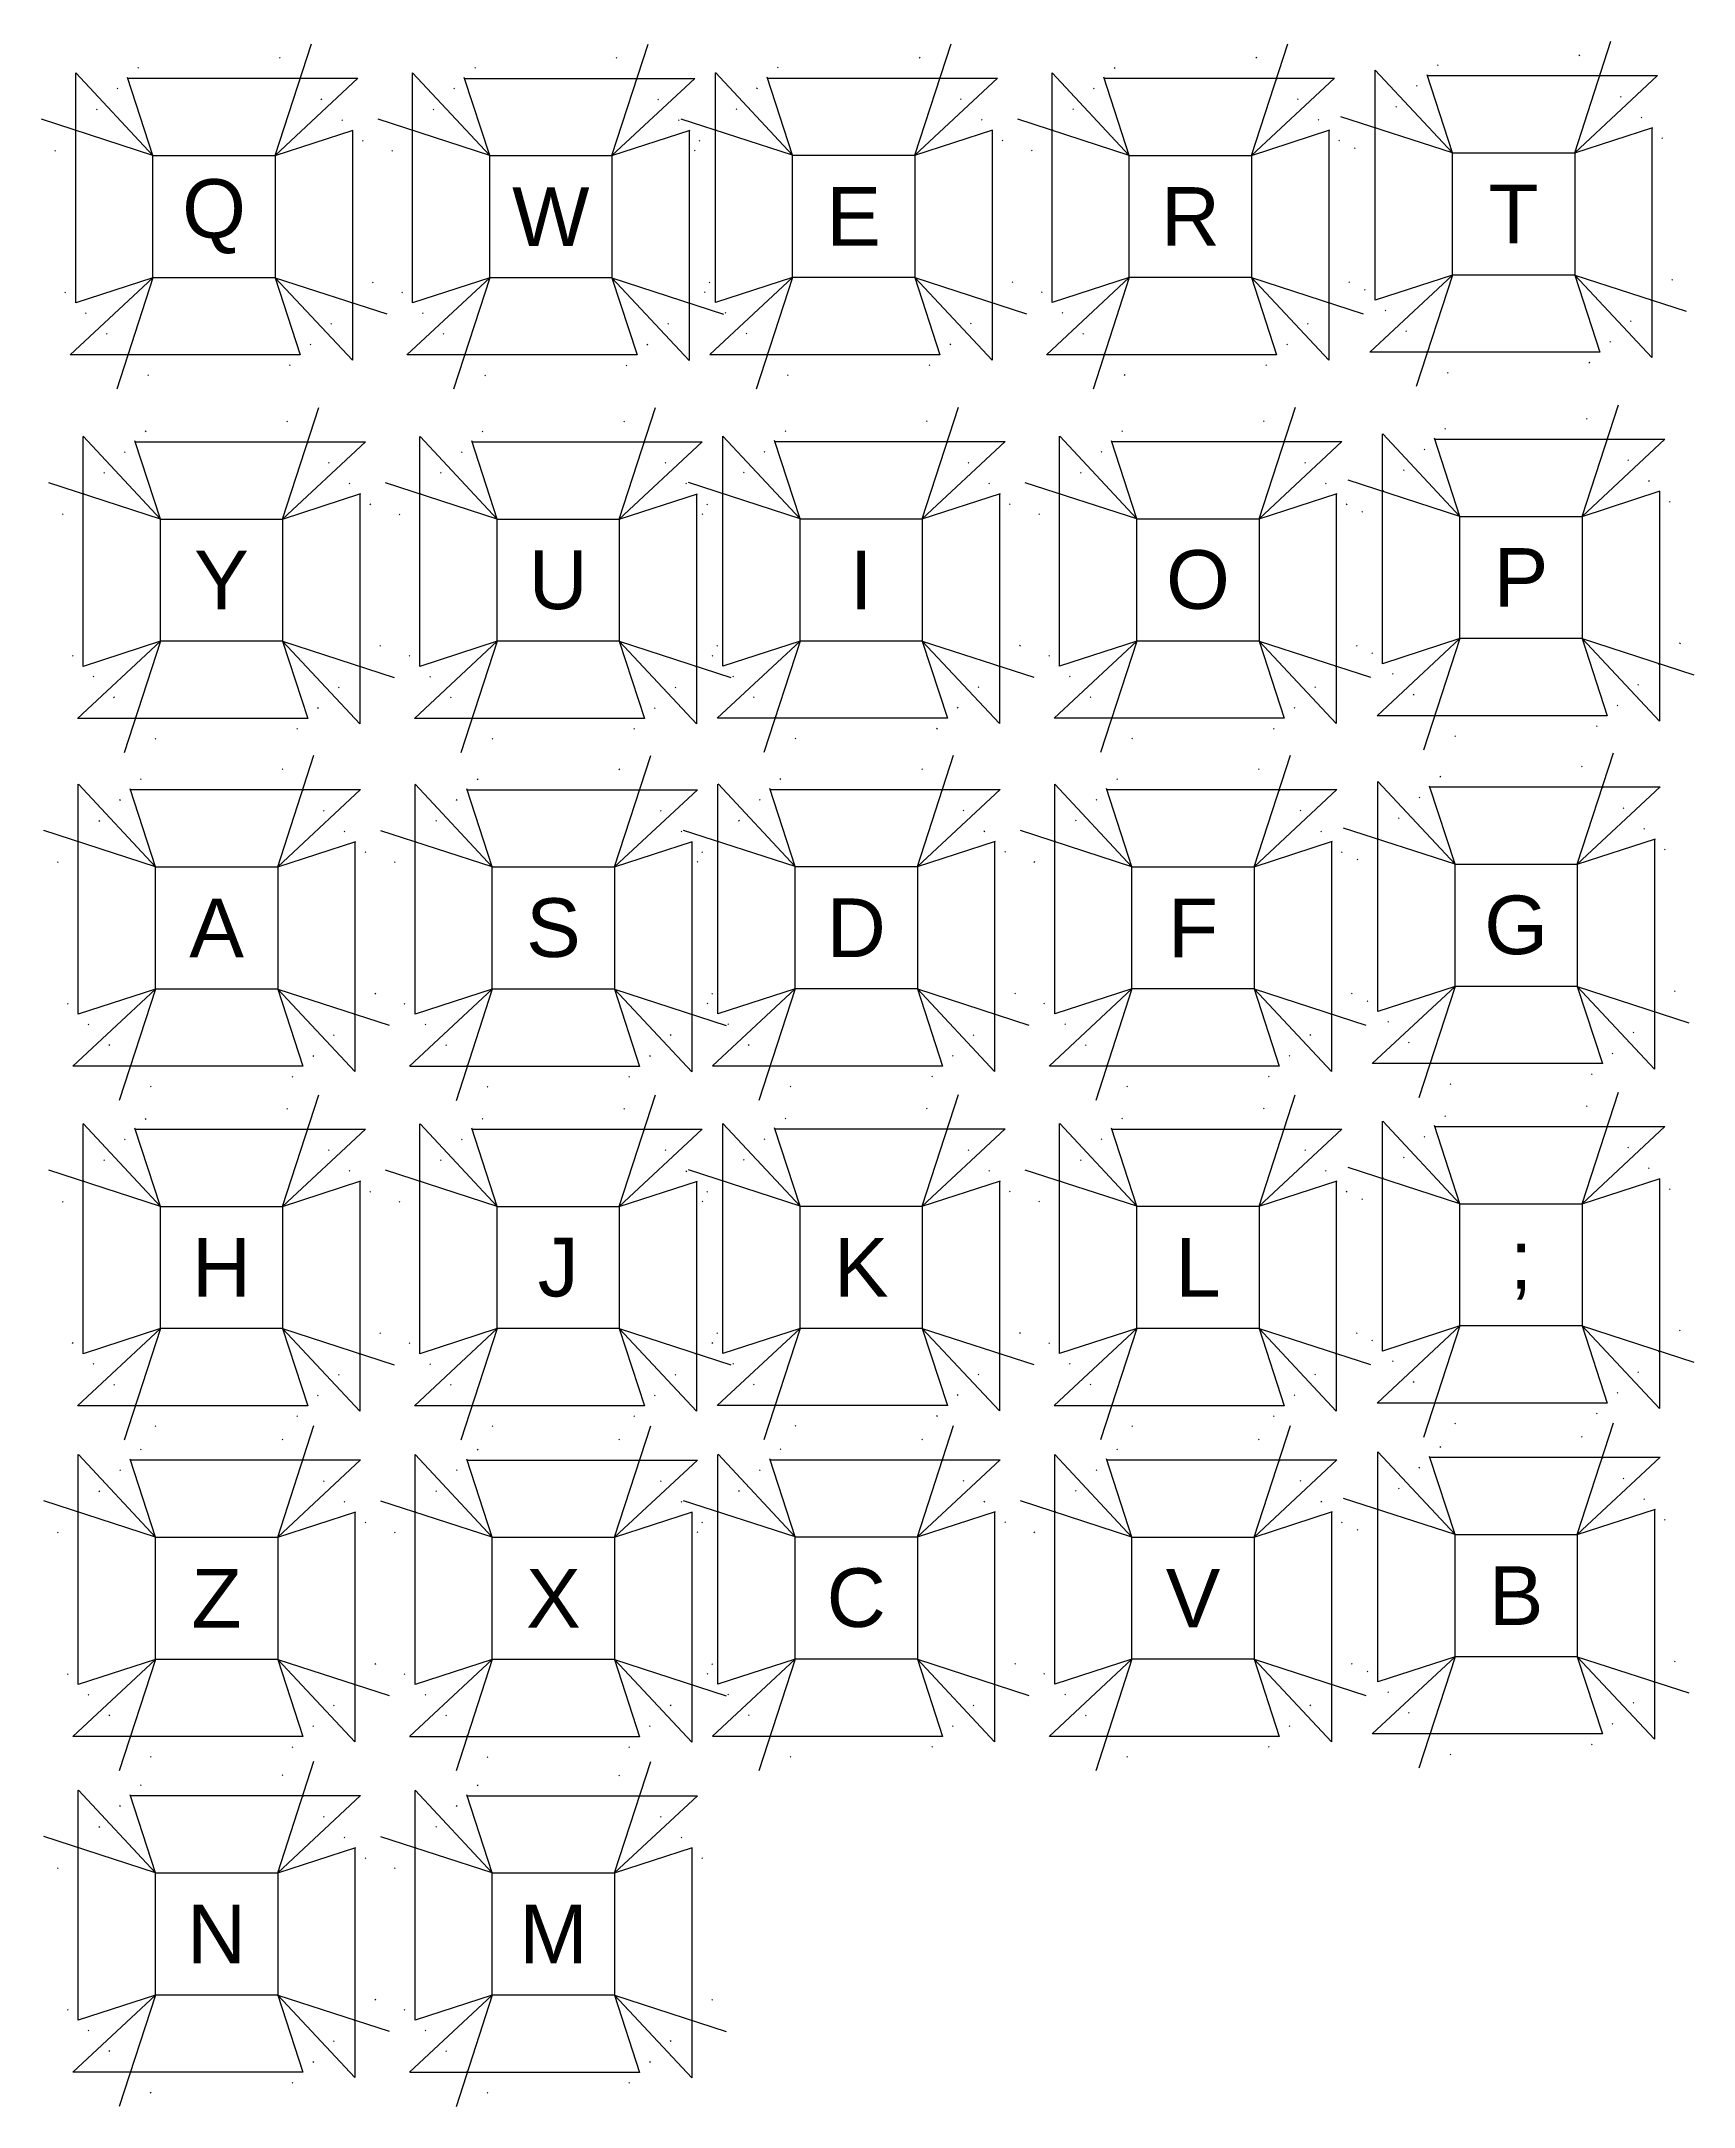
# Model space of a CAD drawing. Header units: millimetres. Extents: x 11 to 180, y 72 to 283.
import ezdxf

# ---------------------------------------------------------------- set-up
doc = ezdxf.new("R2010")
doc.units = ezdxf.units.MM
doc.linetypes.add('ACAD_ISO07W100', pattern=[3, 0.1, -2.9])
doc.linetypes.add('ACAD_ISO10W100', pattern=[18, 12, -2.95, 0.1, -2.95])
doc.layers.get('0').update_dxf_attribs({"lineweight": 25, "true_color": 0x000000})
doc.styles.add('textstyle0', font='')
doc.styles.add('textstyle1', font='')
doc.styles.add('textstyle10', font='')
doc.styles.add('textstyle11', font='')
doc.styles.add('textstyle12', font='')
doc.styles.add('textstyle13', font='')
doc.styles.add('textstyle14', font='')
doc.styles.add('textstyle15', font='')
doc.styles.add('textstyle16', font='')
doc.styles.add('textstyle17', font='')
doc.styles.add('textstyle18', font='')
doc.styles.add('textstyle19', font='')
doc.styles.add('textstyle2', font='')
doc.styles.add('textstyle20', font='')
doc.styles.add('textstyle21', font='')
doc.styles.add('textstyle22', font='')
doc.styles.add('textstyle23', font='')
doc.styles.add('textstyle24', font='')
doc.styles.add('textstyle25', font='')
doc.styles.add('textstyle26', font='')
doc.styles.add('textstyle3', font='')
doc.styles.add('textstyle4', font='')
doc.styles.add('textstyle5', font='')
doc.styles.add('textstyle6', font='')
doc.styles.add('textstyle7', font='')
doc.styles.add('textstyle8', font='')
doc.styles.add('textstyle9', font='')
doc.styles.get('textstyle0').set_extended_font_data('HelveticaNeueLT Std Lt')
doc.styles.get('textstyle1').set_extended_font_data('HelveticaNeueLT Std Lt')
doc.styles.get('textstyle10').set_extended_font_data('HelveticaNeueLT Std Lt')
doc.styles.get('textstyle11').set_extended_font_data('HelveticaNeueLT Std Lt')
doc.styles.get('textstyle12').set_extended_font_data('HelveticaNeueLT Std Lt')
doc.styles.get('textstyle13').set_extended_font_data('HelveticaNeueLT Std Lt')
doc.styles.get('textstyle14').set_extended_font_data('HelveticaNeueLT Std Lt')
doc.styles.get('textstyle15').set_extended_font_data('HelveticaNeueLT Std Lt')
doc.styles.get('textstyle16').set_extended_font_data('HelveticaNeueLT Std Lt')
doc.styles.get('textstyle17').set_extended_font_data('HelveticaNeueLT Std Lt')
doc.styles.get('textstyle18').set_extended_font_data('HelveticaNeueLT Std Lt')
doc.styles.get('textstyle19').set_extended_font_data('HelveticaNeueLT Std Lt')
doc.styles.get('textstyle2').set_extended_font_data('HelveticaNeueLT Std Lt')
doc.styles.get('textstyle20').set_extended_font_data('HelveticaNeueLT Std Lt')
doc.styles.get('textstyle21').set_extended_font_data('HelveticaNeueLT Std Lt')
doc.styles.get('textstyle22').set_extended_font_data('HelveticaNeueLT Std Lt')
doc.styles.get('textstyle23').set_extended_font_data('HelveticaNeueLT Std Lt')
doc.styles.get('textstyle24').set_extended_font_data('HelveticaNeueLT Std Lt')
doc.styles.get('textstyle25').set_extended_font_data('HelveticaNeueLT Std Lt')
doc.styles.get('textstyle26').set_extended_font_data('HelveticaNeueLT Std Lt')
doc.styles.get('textstyle3').set_extended_font_data('HelveticaNeueLT Std Lt')
doc.styles.get('textstyle4').set_extended_font_data('HelveticaNeueLT Std Lt')
doc.styles.get('textstyle5').set_extended_font_data('HelveticaNeueLT Std Lt')
doc.styles.get('textstyle6').set_extended_font_data('HelveticaNeueLT Std Lt')
doc.styles.get('textstyle7').set_extended_font_data('HelveticaNeueLT Std Lt')
doc.styles.get('textstyle8').set_extended_font_data('HelveticaNeueLT Std Lt')
doc.styles.get('textstyle9').set_extended_font_data('HelveticaNeueLT Std Lt')

msp = doc.modelspace()

# ---------------------------------------------------------------- linework, layer by layer
at = {"color": 5, "linetype": 'ACAD_ISO07W100', "true_color": 0x0000ff}
for p, q in [((12.69, 271.82), (22.27, 281.4)), ((35.66, 281.4), (45.24, 271.82)), ((47.14, 271.82), (56.72, 281.39)), ((70.11, 281.39), (79.68, 271.82)), ((78.12, 271.85), (87.69, 281.42)), ((101.08, 281.42), (110.66, 271.85)), ((112.56, 271.84), (122.14, 281.42)), ((135.53, 281.42), (145.11, 271.84)), ((145.6, 272.09), (155.18, 281.67)), ((168.57, 281.67), (178.15, 272.09)), ((22.27, 248.86), (12.69, 258.43)), ((45.24, 258.43), (35.66, 248.86)), ((56.72, 248.85), (47.14, 258.43)), ((79.68, 258.43), (70.11, 248.85)), ((87.69, 248.88), (78.12, 258.46)), ((110.66, 258.46), (101.08, 248.88)), ((122.14, 248.87), (112.56, 258.45)), ((145.11, 258.45), (135.53, 248.87)), ((155.18, 249.12), (145.6, 258.7)), ((178.15, 258.7), (168.57, 249.12)), ((13.46, 234.64), (23.03, 244.21)), ((36.42, 244.21), (46, 234.64)), ((47.9, 234.63), (57.48, 244.21)), ((70.87, 244.21), (80.45, 234.63)), ((78.88, 234.66), (88.46, 244.23)), ((101.85, 244.23), (111.42, 234.66)), ((113.33, 234.65), (122.9, 244.23)), ((136.29, 244.23), (145.87, 234.65)), ((146.37, 234.9), (155.94, 244.48)), ((169.33, 244.48), (178.91, 234.9)), ((23.03, 211.67), (13.46, 221.25)), ((46, 221.25), (36.42, 211.67)), ((57.48, 211.66), (47.9, 221.24)), ((80.45, 221.24), (70.87, 211.66)), ((88.46, 211.69), (78.88, 221.27)), ((111.42, 221.27), (101.85, 211.69)), ((122.9, 211.69), (113.33, 221.26)), ((145.87, 221.26), (136.29, 211.69)), ((155.94, 211.94), (146.37, 221.51)), ((178.91, 221.51), (169.33, 211.94)), ((12.96, 199.05), (22.54, 208.63)), ((35.93, 208.63), (45.5, 199.05)), ((47.41, 199.05), (56.98, 208.62)), ((70.37, 208.62), (79.95, 199.05)), ((78.38, 199.08), (87.96, 208.65)), ((101.35, 208.65), (110.93, 199.08)), ((112.83, 199.07), (122.4, 208.64)), ((135.8, 208.64), (145.37, 199.07)), ((145.87, 199.32), (155.45, 208.9)), ((168.84, 208.9), (178.41, 199.32)), ((155.45, 176.35), (145.87, 185.93)), ((178.41, 185.93), (168.84, 176.35)), ((22.54, 176.09), (12.96, 185.66)), ((45.5, 185.66), (35.93, 176.09)), ((56.98, 176.08), (47.41, 185.66)), ((79.95, 185.66), (70.37, 176.08)), ((87.96, 176.11), (78.38, 185.68)), ((110.93, 185.68), (101.35, 176.11)), ((122.4, 176.1), (112.83, 185.68)), ((145.37, 185.68), (135.8, 176.1)), ((13.46, 164.32), (23.03, 173.9)), ((36.42, 173.9), (46, 164.32)), ((47.9, 164.32), (57.48, 173.89)), ((70.87, 173.89), (80.45, 164.32)), ((78.88, 164.35), (88.46, 173.92)), ((101.85, 173.92), (111.42, 164.35)), ((113.33, 164.34), (122.9, 173.92)), ((136.29, 173.92), (145.87, 164.34)), ((146.37, 164.59), (155.94, 174.17)), ((169.33, 174.17), (178.91, 164.59)), ((23.03, 141.36), (13.46, 150.93)), ((46, 150.93), (36.42, 141.36)), ((57.48, 141.35), (47.9, 150.93)), ((80.45, 150.93), (70.87, 141.35)), ((88.46, 141.38), (78.88, 150.96)), ((111.42, 150.96), (101.85, 141.38)), ((122.9, 141.37), (113.33, 150.95)), ((145.87, 150.95), (136.29, 141.37)), ((155.94, 141.63), (146.37, 151.2)), ((178.91, 151.2), (169.33, 141.63)), ((12.96, 130.48), (22.54, 140.06)), ((35.93, 140.06), (45.5, 130.48)), ((47.41, 130.48), (56.98, 140.05)), ((70.37, 140.05), (79.95, 130.48)), ((78.38, 130.51), (87.96, 140.08)), ((101.35, 140.08), (110.93, 130.51)), ((112.83, 130.5), (122.4, 140.07)), ((135.8, 140.07), (145.37, 130.5)), ((145.87, 130.75), (155.45, 140.33)), ((168.84, 140.33), (178.41, 130.75)), ((22.54, 107.52), (12.96, 117.09)), ((45.5, 117.09), (35.93, 107.52)), ((56.98, 107.51), (47.41, 117.09)), ((79.95, 117.09), (70.37, 107.51)), ((87.96, 107.54), (78.38, 117.11)), ((110.93, 117.11), (101.35, 107.54)), ((122.4, 107.53), (112.83, 117.11)), ((145.37, 117.11), (135.8, 107.53)), ((155.45, 107.78), (145.87, 117.36)), ((178.41, 117.36), (168.84, 107.78)), ((12.96, 96.14), (22.54, 105.72)), ((35.93, 105.72), (45.5, 96.14)), ((47.41, 96.14), (56.98, 105.71)), ((70.37, 105.71), (79.95, 96.14)), ((22.54, 73.18), (12.96, 82.75)), ((45.5, 82.75), (35.93, 73.18)), ((56.98, 73.17), (47.41, 82.75)), ((79.95, 82.75), (70.37, 73.17))]:
    msp.add_line(p, q, dxfattribs=at)
at = {"color": 1, "linetype": 'ACAD_ISO10W100', "true_color": 0xff0000}
for p, q in [((35.22, 271.38), (38.92, 282.79)), ((69.66, 271.37), (73.37, 282.78)), ((100.64, 271.4), (104.35, 282.81)), ((135.08, 271.39), (138.79, 282.81)), ((168.13, 271.65), (171.83, 283.06)), ((22.72, 271.38), (11.3, 275.09)), ((57.16, 271.37), (45.75, 275.08)), ((88.14, 271.4), (76.73, 275.11)), ((122.58, 271.39), (111.17, 275.1)), ((155.63, 271.65), (144.21, 275.35)), ((22.72, 258.88), (19.01, 247.47)), ((35.22, 258.88), (46.63, 255.17)), ((57.16, 258.87), (53.45, 247.46)), ((69.66, 258.87), (81.07, 255.16)), ((88.14, 258.9), (84.43, 247.49)), ((100.64, 258.9), (112.05, 255.19)), ((122.58, 258.89), (118.88, 247.48)), ((135.08, 258.89), (146.5, 255.19)), ((155.63, 259.15), (151.92, 247.73)), ((168.13, 259.15), (179.54, 255.44)), ((35.98, 234.19), (39.69, 245.6)), ((70.42, 234.18), (74.13, 245.6)), ((101.4, 234.21), (105.11, 245.63)), ((135.85, 234.21), (139.56, 245.62)), ((168.89, 234.46), (172.6, 245.87)), ((23.48, 234.19), (12.07, 237.9)), ((57.92, 234.18), (46.51, 237.89)), ((88.9, 234.21), (77.49, 237.92)), ((123.35, 234.21), (111.93, 237.91)), ((156.39, 234.46), (144.98, 238.17)), ((156.39, 221.96), (152.68, 210.55)), ((168.89, 221.96), (180.3, 218.25)), ((23.48, 221.69), (19.77, 210.28)), ((35.98, 221.69), (47.39, 217.98)), ((57.92, 221.68), (54.22, 210.27)), ((70.42, 221.68), (81.84, 217.98)), ((88.9, 221.71), (85.19, 210.3)), ((101.4, 221.71), (112.81, 218)), ((123.35, 221.71), (119.64, 210.29)), ((135.85, 221.71), (147.26, 218)), ((35.48, 198.61), (39.19, 210.02)), ((69.93, 198.6), (73.63, 210.01)), ((100.9, 198.63), (104.61, 210.04)), ((135.35, 198.62), (139.06, 210.04)), ((168.39, 198.88), (172.1, 210.29)), ((22.98, 198.61), (11.57, 202.32)), ((57.43, 198.6), (46.01, 202.31)), ((88.4, 198.63), (76.99, 202.34)), ((122.85, 198.62), (111.44, 202.33)), ((155.89, 198.88), (144.48, 202.58)), ((22.98, 186.11), (19.27, 174.7)), ((35.48, 186.11), (46.89, 182.4)), ((57.43, 186.1), (53.72, 174.69)), ((69.93, 186.1), (81.34, 182.39)), ((88.4, 186.13), (84.7, 174.72)), ((100.9, 186.13), (112.32, 182.42)), ((122.85, 186.12), (119.14, 174.71)), ((135.35, 186.12), (146.76, 182.42)), ((155.89, 186.38), (152.18, 174.96)), ((168.39, 186.38), (179.8, 182.67)), ((168.89, 164.15), (172.6, 175.56)), ((35.98, 163.88), (39.69, 175.29)), ((70.42, 163.87), (74.13, 175.28)), ((101.4, 163.9), (105.11, 175.31)), ((135.85, 163.89), (139.56, 175.31)), ((23.48, 163.88), (12.07, 167.59)), ((57.92, 163.87), (46.51, 167.58)), ((88.9, 163.9), (77.49, 167.61)), ((123.35, 163.89), (111.93, 167.6)), ((156.39, 164.15), (144.98, 167.85)), ((23.48, 151.38), (19.77, 139.97)), ((35.98, 151.38), (47.39, 147.67)), ((57.92, 151.37), (54.22, 139.96)), ((70.42, 151.37), (81.84, 147.66)), ((88.9, 151.4), (85.19, 139.99)), ((101.4, 151.4), (112.81, 147.69)), ((123.35, 151.39), (119.64, 139.98)), ((135.85, 151.39), (147.26, 147.69)), ((156.39, 151.65), (152.68, 140.23)), ((168.89, 151.65), (180.3, 147.94)), ((168.39, 130.31), (172.1, 141.72)), ((35.48, 130.04), (39.19, 141.45)), ((69.93, 130.03), (73.63, 141.44)), ((100.9, 130.06), (104.61, 141.47)), ((135.35, 130.05), (139.06, 141.47)), ((22.98, 130.04), (11.57, 133.75)), ((57.43, 130.03), (46.01, 133.74)), ((88.4, 130.06), (76.99, 133.77)), ((122.85, 130.05), (111.44, 133.76)), ((155.89, 130.31), (144.48, 134.01)), ((22.98, 117.54), (19.27, 106.13)), ((35.48, 117.54), (46.89, 113.83)), ((57.43, 117.53), (53.72, 106.12)), ((69.93, 117.53), (81.34, 113.82)), ((88.4, 117.56), (84.7, 106.15)), ((100.9, 117.56), (112.32, 113.85)), ((122.85, 117.55), (119.14, 106.14)), ((135.35, 117.55), (146.76, 113.85)), ((155.89, 117.81), (152.18, 106.39)), ((168.39, 117.81), (179.8, 114.1)), ((35.48, 95.7), (39.19, 107.11)), ((69.93, 95.69), (73.63, 107.1)), ((22.98, 95.7), (11.57, 99.41)), ((57.43, 95.69), (46.01, 99.4)), ((22.98, 83.2), (19.27, 71.79)), ((35.48, 83.2), (46.89, 79.49)), ((57.43, 83.19), (53.72, 71.78)), ((69.93, 83.19), (81.34, 79.48))]:
    msp.add_line(p, q, dxfattribs=at)
at = {"color": 9, "true_color": 0xc0c0c0}
for p, q in [((14.82, 256.31), (14.82, 279.83)), ((22.72, 271.38), (14.83, 279.84)), ((22.72, 271.38), (20.12, 279.37)), ((20.15, 279.28), (43.69, 279.28)), ((35.22, 271.38), (43.69, 279.28)), ((49.26, 256.3), (49.26, 279.82)), ((57.16, 271.37), (49.27, 279.83)), ((57.16, 271.37), (54.56, 279.37)), ((54.59, 279.27), (78.13, 279.27)), ((69.66, 271.37), (78.13, 279.27)), ((80.24, 256.33), (80.24, 279.85)), ((88.14, 271.4), (80.25, 279.86)), ((88.14, 271.4), (85.54, 279.4)), ((85.57, 279.3), (109.11, 279.3)), ((100.64, 271.4), (109.11, 279.3)), ((114.68, 256.33), (114.68, 279.84)), ((122.58, 271.39), (114.7, 279.85)), ((122.58, 271.39), (119.99, 279.39)), ((120.02, 279.29), (143.56, 279.29)), ((135.08, 271.39), (143.56, 279.29)), ((147.73, 256.58), (147.73, 280.1)), ((155.63, 271.65), (147.74, 280.11)), ((155.63, 271.65), (153.03, 279.64)), ((153.06, 279.55), (176.6, 279.55)), ((168.13, 271.65), (176.6, 279.55)), ((35.22, 271.38), (43.21, 273.98)), ((43.12, 273.95), (43.12, 250.43)), ((69.66, 271.37), (77.66, 273.97)), ((77.56, 273.94), (77.56, 250.42)), ((100.64, 271.4), (108.63, 274)), ((108.54, 273.97), (108.54, 250.45)), ((135.08, 271.39), (143.08, 273.99)), ((142.98, 273.96), (142.98, 250.44)), ((168.13, 271.65), (176.12, 274.24)), ((176.03, 274.21), (176.03, 250.7)), ((22.72, 258.88), (22.72, 271.38)), ((22.72, 271.38), (35.22, 271.38)), ((35.22, 271.38), (35.22, 258.88)), ((57.16, 258.87), (57.16, 271.37)), ((57.16, 271.37), (69.66, 271.37)), ((69.66, 271.37), (69.66, 258.87)), ((88.14, 258.9), (88.14, 271.4)), ((88.14, 271.4), (100.64, 271.4)), ((100.64, 271.4), (100.64, 258.9)), ((122.58, 258.89), (122.58, 271.39)), ((122.58, 271.39), (135.08, 271.39)), ((135.08, 271.39), (135.08, 258.89)), ((155.63, 259.15), (155.63, 271.65)), ((155.63, 271.65), (168.13, 271.65)), ((168.13, 271.65), (168.13, 259.15)), ((22.72, 258.88), (14.26, 250.99)), ((22.72, 258.88), (14.82, 256.31)), ((35.22, 258.88), (22.72, 258.88)), ((35.22, 258.88), (22.72, 258.88)), ((35.22, 258.88), (37.78, 250.98)), ((35.22, 258.88), (43.12, 250.43)), ((57.16, 258.87), (48.7, 250.98)), ((57.16, 258.87), (49.26, 256.3)), ((69.66, 258.87), (57.16, 258.87)), ((69.66, 258.87), (57.16, 258.87)), ((69.66, 258.87), (72.23, 250.97)), ((69.66, 258.87), (77.56, 250.42)), ((88.14, 258.9), (79.68, 251.01)), ((88.14, 258.9), (80.24, 256.33)), ((100.64, 258.9), (88.14, 258.9)), ((100.64, 258.9), (88.14, 258.9)), ((100.64, 258.9), (103.21, 251)), ((100.64, 258.9), (108.54, 250.45)), ((122.58, 258.89), (114.12, 251)), ((122.58, 258.89), (114.68, 256.33)), ((135.08, 258.89), (122.58, 258.89)), ((135.08, 258.89), (122.58, 258.89)), ((135.08, 258.89), (137.65, 250.99)), ((135.08, 258.89), (142.98, 250.44)), ((155.63, 259.15), (147.17, 251.26)), ((155.63, 259.15), (147.73, 256.58)), ((168.13, 259.15), (155.63, 259.15)), ((168.13, 259.15), (155.63, 259.15)), ((168.13, 259.15), (170.69, 251.25)), ((168.13, 259.15), (176.03, 250.7)), ((37.78, 250.98), (14.27, 250.98)), ((72.23, 250.97), (48.71, 250.97)), ((103.21, 251), (79.69, 251)), ((137.65, 250.99), (114.13, 250.99)), ((170.69, 251.25), (147.18, 251.25)), ((15.58, 219.12), (15.58, 242.64)), ((23.48, 234.19), (15.59, 242.65)), ((23.48, 234.19), (20.88, 242.19)), ((20.91, 242.09), (44.45, 242.09)), ((35.98, 234.19), (44.45, 242.09)), ((50.02, 219.12), (50.02, 242.63)), ((57.92, 234.18), (50.04, 242.64)), ((57.92, 234.18), (55.33, 242.18)), ((55.36, 242.08), (78.9, 242.08)), ((70.42, 234.18), (78.9, 242.08)), ((81, 219.15), (81, 242.66)), ((88.9, 234.21), (81.01, 242.67)), ((88.9, 234.21), (86.3, 242.21)), ((86.34, 242.11), (109.88, 242.11)), ((101.4, 234.21), (109.87, 242.11)), ((115.45, 219.14), (115.45, 242.66)), ((123.35, 234.21), (115.46, 242.67)), ((123.35, 234.21), (120.75, 242.2)), ((120.78, 242.11), (144.32, 242.11)), ((135.85, 234.21), (144.32, 242.11)), ((148.49, 219.39), (148.49, 242.91)), ((156.39, 234.46), (148.5, 242.92)), ((156.39, 234.46), (153.79, 242.45)), ((153.82, 242.36), (177.36, 242.36)), ((168.89, 234.46), (177.36, 242.36)), ((35.98, 234.19), (43.97, 236.79)), ((43.88, 236.76), (43.88, 213.24)), ((70.42, 234.18), (78.42, 236.78)), ((78.32, 236.75), (78.32, 213.23)), ((101.4, 234.21), (109.4, 236.81)), ((109.3, 236.78), (109.3, 213.26)), ((135.85, 234.21), (143.84, 236.8)), ((143.75, 236.77), (143.75, 213.26)), ((168.89, 234.46), (176.88, 237.06)), ((176.79, 237.03), (176.79, 213.51)), ((23.48, 221.69), (23.48, 234.19)), ((23.48, 234.19), (35.98, 234.19)), ((35.98, 234.19), (35.98, 221.69)), ((57.92, 221.68), (57.92, 234.18)), ((57.92, 234.18), (70.42, 234.18)), ((70.42, 234.18), (70.42, 221.68)), ((88.9, 221.71), (88.9, 234.21)), ((88.9, 234.21), (101.4, 234.21)), ((101.4, 234.21), (101.4, 221.71)), ((123.35, 221.71), (123.35, 234.21)), ((123.35, 234.21), (135.85, 234.21)), ((135.85, 234.21), (135.85, 221.71)), ((156.39, 221.96), (156.39, 234.46)), ((156.39, 234.46), (168.89, 234.46)), ((168.89, 234.46), (168.89, 221.96)), ((156.39, 221.96), (147.93, 214.07)), ((156.39, 221.96), (148.49, 219.39)), ((168.89, 221.96), (156.39, 221.96)), ((168.89, 221.96), (156.39, 221.96)), ((168.89, 221.96), (171.46, 214.06)), ((168.89, 221.96), (176.79, 213.51)), ((23.48, 221.69), (15.02, 213.8)), ((23.48, 221.69), (15.58, 219.12)), ((35.98, 221.69), (23.48, 221.69)), ((35.98, 221.69), (23.48, 221.69)), ((35.98, 221.69), (38.55, 213.79)), ((35.98, 221.69), (43.88, 213.24)), ((57.92, 221.68), (49.46, 213.79)), ((57.92, 221.68), (50.02, 219.12)), ((70.42, 221.68), (57.92, 221.68)), ((70.42, 221.68), (57.92, 221.68)), ((70.42, 221.68), (72.99, 213.78)), ((70.42, 221.68), (78.32, 213.23)), ((88.9, 221.71), (80.44, 213.82)), ((88.9, 221.71), (81, 219.15)), ((101.4, 221.71), (88.9, 221.71)), ((101.4, 221.71), (88.9, 221.71)), ((101.4, 221.71), (103.97, 213.81)), ((101.4, 221.71), (109.3, 213.26)), ((123.35, 221.71), (114.89, 213.82)), ((123.35, 221.71), (115.45, 219.14)), ((135.85, 221.71), (123.35, 221.71)), ((135.85, 221.71), (123.35, 221.71)), ((135.85, 221.71), (138.41, 213.81)), ((135.85, 221.71), (143.75, 213.26)), ((38.55, 213.79), (15.03, 213.79)), ((72.99, 213.78), (49.47, 213.78)), ((103.97, 213.81), (80.45, 213.81)), ((138.41, 213.81), (114.9, 213.81)), ((171.46, 214.06), (147.94, 214.06)), ((15.08, 183.54), (15.08, 207.06)), ((22.98, 198.61), (15.09, 207.07)), ((57.43, 198.6), (49.54, 207.06)), ((80.5, 183.56), (80.5, 207.08)), ((88.4, 198.63), (80.52, 207.09)), ((114.95, 183.56), (114.95, 207.07)), ((122.85, 198.62), (114.96, 207.08)), ((147.99, 183.81), (147.99, 207.33)), ((155.89, 198.88), (148, 207.34)), ((22.98, 198.61), (20.38, 206.6)), ((20.41, 206.51), (43.95, 206.51)), ((35.48, 198.61), (43.95, 206.51)), ((49.53, 183.53), (49.53, 207.05)), ((57.43, 198.6), (54.83, 206.6)), ((54.86, 206.5), (78.4, 206.5)), ((69.93, 198.6), (78.4, 206.5)), ((88.4, 198.63), (85.81, 206.63)), ((85.84, 206.53), (109.38, 206.53)), ((100.9, 198.63), (109.38, 206.53)), ((122.85, 198.62), (120.25, 206.62)), ((120.28, 206.52), (143.82, 206.52)), ((135.35, 198.62), (143.82, 206.52)), ((155.89, 198.88), (153.29, 206.87)), ((153.32, 206.78), (176.86, 206.78)), ((168.39, 198.88), (176.86, 206.78)), ((35.48, 198.61), (43.48, 201.21)), ((43.38, 201.17), (43.38, 177.66)), ((69.93, 198.6), (77.92, 201.2)), ((77.83, 201.17), (77.83, 177.65)), ((100.9, 198.63), (108.9, 201.23)), ((108.8, 201.2), (108.8, 177.68)), ((135.35, 198.62), (143.35, 201.22)), ((143.25, 201.19), (143.25, 177.67)), ((168.39, 198.88), (176.39, 201.47)), ((176.29, 201.44), (176.29, 177.93)), ((22.98, 186.11), (22.98, 198.61)), ((22.98, 198.61), (35.48, 198.61)), ((35.48, 198.61), (35.48, 186.11)), ((88.4, 186.13), (88.4, 198.63)), ((88.4, 198.63), (100.9, 198.63)), ((100.9, 198.63), (100.9, 186.13)), ((122.85, 186.12), (122.85, 198.62)), ((122.85, 198.62), (135.35, 198.62)), ((135.35, 198.62), (135.35, 186.12)), ((155.89, 186.38), (155.89, 198.88)), ((155.89, 198.88), (168.39, 198.88)), ((168.39, 198.88), (168.39, 186.38)), ((57.43, 186.1), (57.43, 198.6)), ((57.43, 198.6), (69.93, 198.6)), ((69.93, 198.6), (69.93, 186.1)), ((22.98, 186.11), (14.52, 178.22)), ((22.98, 186.11), (15.08, 183.54)), ((35.48, 186.11), (22.98, 186.11)), ((35.48, 186.11), (22.98, 186.11)), ((35.48, 186.11), (38.05, 178.21)), ((35.48, 186.11), (43.38, 177.66)), ((57.43, 186.1), (48.97, 178.21)), ((57.43, 186.1), (49.53, 183.53)), ((69.93, 186.1), (57.43, 186.1)), ((69.93, 186.1), (57.43, 186.1)), ((69.93, 186.1), (72.49, 178.2)), ((69.93, 186.1), (77.83, 177.65)), ((88.4, 186.13), (79.94, 178.24)), ((88.4, 186.13), (80.5, 183.56)), ((100.9, 186.13), (88.4, 186.13)), ((100.9, 186.13), (88.4, 186.13)), ((100.9, 186.13), (103.47, 178.23)), ((100.9, 186.13), (108.8, 177.68)), ((122.85, 186.12), (114.39, 178.23)), ((122.85, 186.12), (114.95, 183.56)), ((135.35, 186.12), (122.85, 186.12)), ((135.35, 186.12), (122.85, 186.12)), ((135.35, 186.12), (137.92, 178.22)), ((135.35, 186.12), (143.25, 177.67)), ((155.89, 186.38), (147.43, 178.49)), ((155.89, 186.38), (147.99, 183.81)), ((168.39, 186.38), (155.89, 186.38)), ((168.39, 186.38), (155.89, 186.38)), ((168.39, 186.38), (170.96, 178.48)), ((168.39, 186.38), (176.29, 177.93)), ((38.05, 178.21), (14.53, 178.21)), ((72.49, 178.2), (48.98, 178.2)), ((103.47, 178.23), (79.95, 178.23)), ((137.92, 178.22), (114.4, 178.22)), ((170.96, 178.48), (147.44, 178.48)), ((15.58, 148.81), (15.58, 172.33)), ((23.48, 163.88), (15.59, 172.34)), ((23.48, 163.88), (20.88, 171.87)), ((20.91, 171.78), (44.45, 171.78)), ((35.98, 163.88), (44.45, 171.78)), ((50.02, 148.81), (50.02, 172.32)), ((57.92, 163.87), (50.04, 172.33)), ((57.92, 163.87), (55.33, 171.87)), ((55.36, 171.77), (78.9, 171.77)), ((70.42, 163.87), (78.9, 171.77)), ((81, 148.83), (81, 172.35)), ((88.9, 163.9), (81.01, 172.36)), ((88.9, 163.9), (86.3, 171.9)), ((86.34, 171.8), (109.88, 171.8)), ((101.4, 163.9), (109.87, 171.8)), ((115.45, 148.83), (115.45, 172.34)), ((123.35, 163.89), (115.46, 172.35)), ((123.35, 163.89), (120.75, 171.89)), ((120.78, 171.79), (144.32, 171.79)), ((135.85, 163.89), (144.32, 171.79)), ((148.49, 149.08), (148.49, 172.6)), ((156.39, 164.15), (148.5, 172.61)), ((156.39, 164.15), (153.79, 172.14)), ((153.82, 172.05), (177.36, 172.05)), ((168.89, 164.15), (177.36, 172.05)), ((35.98, 163.88), (43.97, 166.48)), ((43.88, 166.45), (43.88, 142.93)), ((70.42, 163.87), (78.42, 166.47)), ((78.32, 166.44), (78.32, 142.92)), ((101.4, 163.9), (109.4, 166.5)), ((109.3, 166.47), (109.3, 142.95)), ((135.85, 163.89), (143.84, 166.49)), ((143.75, 166.46), (143.75, 142.94)), ((168.89, 164.15), (176.88, 166.74)), ((176.79, 166.71), (176.79, 143.2)), ((23.48, 151.38), (23.48, 163.88)), ((23.48, 163.88), (35.98, 163.88)), ((35.98, 163.88), (35.98, 151.38)), ((57.92, 151.37), (57.92, 163.87)), ((57.92, 163.87), (70.42, 163.87)), ((70.42, 163.87), (70.42, 151.37)), ((88.9, 151.4), (88.9, 163.9)), ((88.9, 163.9), (101.4, 163.9)), ((101.4, 163.9), (101.4, 151.4)), ((123.35, 151.39), (123.35, 163.89)), ((123.35, 163.89), (135.85, 163.89)), ((135.85, 163.89), (135.85, 151.39)), ((156.39, 151.65), (156.39, 164.15)), ((156.39, 164.15), (168.89, 164.15)), ((168.89, 164.15), (168.89, 151.65)), ((23.48, 151.38), (15.02, 143.49)), ((23.48, 151.38), (15.58, 148.81)), ((35.98, 151.38), (23.48, 151.38)), ((35.98, 151.38), (23.48, 151.38)), ((35.98, 151.38), (38.55, 143.48)), ((35.98, 151.38), (43.88, 142.93)), ((57.92, 151.37), (49.46, 143.48)), ((57.92, 151.37), (50.02, 148.81)), ((70.42, 151.37), (57.92, 151.37)), ((70.42, 151.37), (57.92, 151.37)), ((70.42, 151.37), (72.99, 143.47)), ((70.42, 151.37), (78.32, 142.92)), ((88.9, 151.4), (80.44, 143.51)), ((88.9, 151.4), (81, 148.83)), ((101.4, 151.4), (88.9, 151.4)), ((101.4, 151.4), (88.9, 151.4)), ((101.4, 151.4), (103.97, 143.5)), ((101.4, 151.4), (109.3, 142.95)), ((123.35, 151.39), (114.89, 143.51)), ((123.35, 151.39), (115.45, 148.83)), ((135.85, 151.39), (123.35, 151.39)), ((135.85, 151.39), (123.35, 151.39)), ((135.85, 151.39), (138.41, 143.49)), ((135.85, 151.39), (143.75, 142.94)), ((156.39, 151.65), (147.93, 143.76)), ((156.39, 151.65), (148.49, 149.08)), ((168.89, 151.65), (156.39, 151.65)), ((168.89, 151.65), (156.39, 151.65)), ((168.89, 151.65), (171.46, 143.75)), ((168.89, 151.65), (176.79, 143.2)), ((171.46, 143.75), (147.94, 143.75)), ((38.55, 143.48), (15.03, 143.48)), ((72.99, 143.47), (49.47, 143.47)), ((103.97, 143.5), (80.45, 143.5)), ((138.41, 143.49), (114.9, 143.49)), ((15.08, 114.97), (15.08, 138.49)), ((22.98, 130.04), (15.09, 138.5)), ((22.98, 130.04), (20.38, 138.03)), ((20.41, 137.94), (43.95, 137.94)), ((35.48, 130.04), (43.95, 137.94)), ((49.53, 114.96), (49.53, 138.48)), ((57.43, 130.03), (49.54, 138.49)), ((57.43, 130.03), (54.83, 138.03)), ((54.86, 137.93), (78.4, 137.93)), ((69.93, 130.03), (78.4, 137.93)), ((80.5, 114.99), (80.5, 138.51)), ((88.4, 130.06), (80.52, 138.52)), ((88.4, 130.06), (85.81, 138.06)), ((85.84, 137.96), (109.38, 137.96)), ((100.9, 130.06), (109.38, 137.96)), ((114.95, 114.99), (114.95, 138.5)), ((122.85, 130.05), (114.96, 138.51)), ((122.85, 130.05), (120.25, 138.05)), ((120.28, 137.95), (143.82, 137.95)), ((135.35, 130.05), (143.82, 137.95)), ((147.99, 115.24), (147.99, 138.76)), ((155.89, 130.31), (148, 138.77)), ((155.89, 130.31), (153.29, 138.3)), ((153.32, 138.21), (176.86, 138.21)), ((168.39, 130.31), (176.86, 138.21)), ((35.48, 130.04), (43.48, 132.64)), ((43.38, 132.6), (43.38, 109.09)), ((69.93, 130.03), (77.92, 132.63)), ((77.83, 132.6), (77.83, 109.08)), ((100.9, 130.06), (108.9, 132.66)), ((108.8, 132.63), (108.8, 109.11)), ((135.35, 130.05), (143.35, 132.65)), ((143.25, 132.62), (143.25, 109.1)), ((168.39, 130.31), (176.39, 132.9)), ((176.29, 132.87), (176.29, 109.36)), ((22.98, 117.54), (22.98, 130.04)), ((22.98, 130.04), (35.48, 130.04)), ((35.48, 130.04), (35.48, 117.54)), ((57.43, 117.53), (57.43, 130.03)), ((57.43, 130.03), (69.93, 130.03)), ((69.93, 130.03), (69.93, 117.53)), ((88.4, 117.56), (88.4, 130.06)), ((88.4, 130.06), (100.9, 130.06)), ((100.9, 130.06), (100.9, 117.56)), ((122.85, 117.55), (122.85, 130.05)), ((122.85, 130.05), (135.35, 130.05)), ((135.35, 130.05), (135.35, 117.55)), ((155.89, 117.81), (155.89, 130.31)), ((155.89, 130.31), (168.39, 130.31)), ((168.39, 130.31), (168.39, 117.81)), ((22.98, 117.54), (14.52, 109.65)), ((22.98, 117.54), (15.08, 114.97)), ((35.48, 117.54), (22.98, 117.54)), ((35.48, 117.54), (22.98, 117.54)), ((35.48, 117.54), (38.05, 109.64)), ((35.48, 117.54), (43.38, 109.09)), ((57.43, 117.53), (48.97, 109.64)), ((57.43, 117.53), (49.53, 114.96)), ((69.93, 117.53), (57.43, 117.53)), ((69.93, 117.53), (57.43, 117.53)), ((69.93, 117.53), (72.49, 109.63)), ((69.93, 117.53), (77.83, 109.08)), ((88.4, 117.56), (79.94, 109.67)), ((88.4, 117.56), (80.5, 114.99)), ((100.9, 117.56), (88.4, 117.56)), ((100.9, 117.56), (88.4, 117.56)), ((100.9, 117.56), (103.47, 109.66)), ((100.9, 117.56), (108.8, 109.11)), ((122.85, 117.55), (114.39, 109.66)), ((122.85, 117.55), (114.95, 114.99)), ((135.35, 117.55), (122.85, 117.55)), ((135.35, 117.55), (122.85, 117.55)), ((135.35, 117.55), (137.92, 109.65)), ((135.35, 117.55), (143.25, 109.1)), ((155.89, 117.81), (147.43, 109.92)), ((155.89, 117.81), (147.99, 115.24)), ((168.39, 117.81), (155.89, 117.81)), ((168.39, 117.81), (155.89, 117.81)), ((168.39, 117.81), (170.96, 109.91)), ((168.39, 117.81), (176.29, 109.36)), ((170.96, 109.91), (147.44, 109.91)), ((38.05, 109.64), (14.53, 109.64)), ((72.49, 109.63), (48.98, 109.63)), ((103.47, 109.66), (79.95, 109.66)), ((137.92, 109.65), (114.4, 109.65)), ((15.08, 80.63), (15.08, 104.15)), ((22.98, 95.7), (15.09, 104.16)), ((22.98, 95.7), (20.38, 103.69)), ((20.41, 103.6), (43.95, 103.6)), ((35.48, 95.7), (43.95, 103.6)), ((49.53, 80.63), (49.53, 104.14)), ((57.43, 95.69), (49.54, 104.15)), ((57.43, 95.69), (54.83, 103.69)), ((54.86, 103.59), (78.4, 103.59)), ((69.93, 95.69), (78.4, 103.59)), ((35.48, 95.7), (43.48, 98.3)), ((43.38, 98.27), (43.38, 74.75)), ((69.93, 95.69), (77.92, 98.29)), ((77.83, 98.26), (77.83, 74.74)), ((22.98, 83.2), (22.98, 95.7)), ((22.98, 95.7), (35.48, 95.7)), ((35.48, 95.7), (35.48, 83.2)), ((57.43, 83.19), (57.43, 95.69)), ((57.43, 95.69), (69.93, 95.69)), ((69.93, 95.69), (69.93, 83.19)), ((22.98, 83.2), (14.52, 75.31)), ((22.98, 83.2), (15.08, 80.63)), ((35.48, 83.2), (22.98, 83.2)), ((35.48, 83.2), (22.98, 83.2)), ((35.48, 83.2), (38.05, 75.3)), ((35.48, 83.2), (43.38, 74.75)), ((57.43, 83.19), (48.97, 75.3)), ((57.43, 83.19), (49.53, 80.63)), ((69.93, 83.19), (57.43, 83.19)), ((69.93, 83.19), (57.43, 83.19)), ((69.93, 83.19), (72.49, 75.29)), ((69.93, 83.19), (77.83, 74.74)), ((38.05, 75.3), (14.53, 75.3)), ((72.49, 75.29), (48.98, 75.29))]:
    msp.add_line(p, q, dxfattribs=at)

# ---------------------------------------------------------------- texts
at = {"char_height": 1, "attachment_point": 5}
for s, insert, style in [('\\H6;Q', (28.97, 265.13), 'textstyle21'), ('\\H6;T', (161.88, 265.4), 'textstyle11'), ('\\H6;W', (63.41, 265.12), 'textstyle20'), ('\\H6;E', (94.39, 265.15), 'textstyle17'), ('\\H6;R', (128.83, 265.14), 'textstyle10'), ('\\H6;Y', (29.73, 227.94), 'textstyle15'), ('\\H6;U', (64.17, 227.93), 'textstyle1'), ('\\H6;I', (95.15, 227.96), 'textstyle16'), ('\\H6;O', (129.6, 227.96), 'textstyle14'), ('\\H6;P', (162.64, 228.21), 'textstyle0'), ('\\H6;A', (29.23, 192.36), 'textstyle4'), ('\\H6;S', (63.68, 192.35), 'textstyle2'), ('\\H6;D', (94.65, 192.38), 'textstyle5'), ('\\H6;F', (129.1, 192.37), 'textstyle3'), ('\\H6;G', (162.14, 192.63), 'textstyle9'), ('\\H6;H', (29.73, 157.63), 'textstyle7'), ('\\H6;J', (64.17, 157.62), 'textstyle13'), ('\\H6;K', (95.15, 157.65), 'textstyle8'), ('\\H6;L', (129.6, 157.64), 'textstyle6'), ('\\H6;;', (162.64, 157.9), 'textstyle12'), ('\\H6;Z', (29.23, 123.79), 'textstyle18'), ('\\H6;X', (63.68, 123.78), 'textstyle23'), ('\\H6;C', (94.65, 123.81), 'textstyle19'), ('\\H6;V', (129.1, 123.8), 'textstyle24'), ('\\H6;B', (162.14, 124.06), 'textstyle22'), ('\\H6;N', (29.23, 89.45), 'textstyle26'), ('\\H6;M', (63.68, 89.44), 'textstyle25')]:
    msp.add_mtext(s, dxfattribs=dict(at, insert=insert, style=style))

doc.saveas('drawing.dxf')
